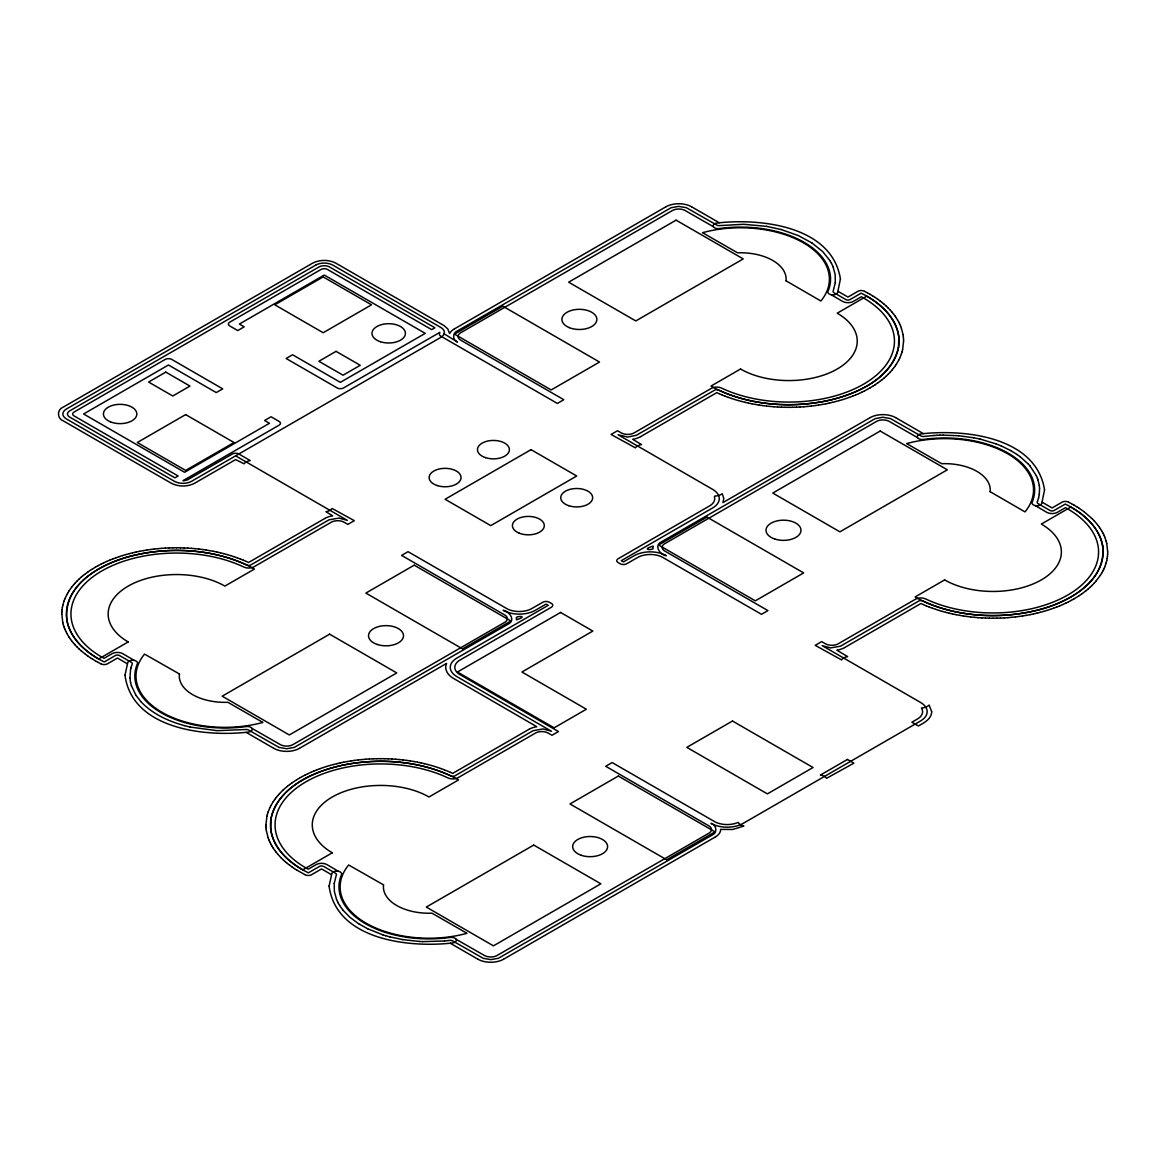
<?xml version="1.0" encoding="UTF-8"?>
<svg xmlns="http://www.w3.org/2000/svg" width="1166" height="1166" viewBox="0 0 1166 1166"><rect width="100%" height="100%" fill="white"/><g stroke="black" fill="none" stroke-linecap="round" stroke-linejoin="round"><path stroke-width="1.5" d="M61.827 613.957L61.885 611.902M265.935 824.843L266.912 816.302M903.577 341.157L902.615 349.698M1107.642 554.098L1107.7 552.043M61.885 611.786L62.06 609.745M1107.467 556.255L1107.642 554.214M334.234 883.332L334.351 891.392L336.508 899.365M835.293 282.668L835.177 274.608L833.005 266.635M334.234 883.318L336.347 874.894A3.032 1.749 0 0 0 335.531 873.276L323.711 866.455A3.032 1.749 0 0 0 319.411 866.455L308.378 872.824C290.902 864.239 273.354 849.548 270.731 829.07M835.279 282.682L833.18 291.106A3.032 1.749 0 0 0 833.996 292.724L845.816 299.545A3.032 1.749 0 0 0 850.116 299.545L861.149 293.176C878.596 301.761 896.188 316.452 898.782 336.93M1039.285 494.442L1039.562 488.175M62.075 609.629L62.366 607.573M271.022 818.678L270.731 829.041M898.49 347.322L898.797 336.959M1107.161 558.427L1107.452 556.371M1039.285 494.457L1038.585 497.999M130.534 669.78L129.965 677.825M62.381 607.457L62.789 605.431M271.022 818.649C278.295 786.773 312.969 771.936 341.827 765.377C378.017 757.871 417.034 760.305 450.834 775.886A3.032 1.749 0 0 0 454.944 775.798L533.168 730.688L543.05 728.954L551.489 731.257L456.926 676.659A22.795 13.161 0 0 1 456.926 658.047L548.239 605.329L546.082 604.09L535.34 610.284A22.795 13.161 0 0 1 503.114 610.284C509.557 611.232 516.086 620.516 507.968 624.233L294.298 747.391L286.719 748.747L279.111 747.435L248.504 729.989A3.032 1.749 0 0 0 245.691 729.522L217.124 730.674L189.985 727.03M898.49 347.351C891.174 379.227 856.587 394.05 827.7 400.623C791.51 408.144 752.493 405.681 718.693 390.114A3.032 1.749 0 0 0 714.569 390.202L636.461 435.253L627.658 437.075L618.038 434.743L712.601 489.341A22.795 13.161 0 0 1 712.601 507.953L621.289 560.671L623.431 561.91L634.173 555.716A22.795 13.161 0 0 1 666.413 555.716C659.723 554.929 653.616 545.294 661.603 541.738L875.229 418.609L882.808 417.253L890.416 418.565L921.023 436.011A3.032 1.749 0 0 0 923.836 436.478L933.791 435.501M1106.738 560.569L1107.132 558.543M130.534 669.765L130.942 668.001M62.818 605.314L64.013 601.146M266.927 816.2L267.451 814.16M902.061 351.841L902.586 349.8M1106.184 562.726L1106.709 560.686M130.942 667.987L131.452 666.223M1038.571 498.013L1037.463 501.526M267.48 814.043L268.122 812.032M901.391 353.968L902.032 351.957M1105.514 564.854L1106.155 562.828M131.452 666.209L132.224 664.022A3.032 1.749 0 0 0 131.408 662.39L119.588 655.569A3.032 1.749 0 0 0 115.288 655.569L104.255 661.938C87.552 653.703 70.456 639.755 66.914 620.254M64.043 601.029L64.8 599.033M268.165 811.915L269.827 807.805M901.362 354.085L899.7 358.195M1104.727 566.967L1105.47 564.971M1037.463 501.54L1037.288 501.978A3.032 1.749 0 0 0 1038.104 503.61L1049.939 510.431A3.032 1.749 0 0 0 1054.224 510.431L1065.272 504.062C1082.15 512.399 1099.013 526.23 1102.613 545.746M64.844 598.916L66.739 594.849M444.129 333.797L457.48 342.046C452.335 340.093 452.408 332.806 457.48 330.853L671.106 207.723L678.685 206.382L686.293 207.679L716.901 225.125A3.032 1.749 0 0 0 719.714 225.592L743.631 224.295L766.601 226.364M1103.823 569.066L1104.683 567.084M269.871 807.703L270.847 805.721M898.665 360.279L899.642 358.297M1102.788 571.151L1103.765 569.183M66.797 594.733L67.876 592.78M270.906 805.619L273.252 801.625M898.622 360.381L896.26 364.375M1101.637 573.22L1102.73 571.267M67.949 592.678L69.144 590.739M1100.383 575.261L1101.578 573.322M69.217 590.637L72.001 586.731M273.325 801.508L274.637 799.599M894.89 366.401L896.202 364.492M1100.31 575.363L1095.909 581.222M274.71 799.497L276.123 797.617M893.404 368.383L894.818 366.503M72.088 586.629L73.604 584.778M276.211 797.515L277.727 795.649M891.801 370.351L893.316 368.485M73.691 584.676L75.324 582.84M277.814 795.547L279.432 793.725M890.081 372.275L891.713 370.453M1094.204 583.16L1095.821 581.324M75.411 582.738L77.145 580.945M279.534 793.623L283.178 789.965M888.259 374.169L889.993 372.377M1092.382 585.055L1094.102 583.262M77.233 580.843L79.069 579.094M886.335 376.035L888.171 374.271M1090.458 586.906L1092.28 585.157M79.171 578.992L81.095 577.272M283.294 789.878L287.346 786.365M884.309 377.857L886.233 376.122M1088.417 588.728L1090.356 587.008M81.212 577.17L83.238 575.479M882.166 379.635L884.192 377.944M1086.289 590.521L1088.315 588.83M83.354 575.392L85.468 573.745M287.463 786.278L289.576 784.631M879.936 381.369L882.064 379.722M1086.173 590.608L1081.727 593.96M85.584 573.657L87.8 572.04M289.707 784.529L291.908 782.925M877.604 383.075L879.82 381.471M87.916 571.952L90.219 570.393M875.185 384.722L877.488 383.162M292.039 782.838L296.864 779.66M1079.293 595.607L1081.596 594.048M454.055 329.118L453.224 329.643A7.594 4.387 0 0 0 452.845 329.92L452.146 330.474A7.594 4.387 0 0 0 451.81 330.75L451.198 331.348A7.594 4.387 0 0 0 450.921 331.654L450.411 332.266A7.594 4.387 0 0 0 450.178 332.587L449.77 333.243A7.594 4.387 0 0 0 449.595 333.563L447.729 328.856L444.188 325.693L336.056 263.268C328.841 259.464 319.644 259.464 312.43 263.268L63.183 407.167C56.945 409.558 56.945 418.405 63.183 420.809L171.154 483.147C178.369 486.951 187.58 486.951 194.795 483.147L235.619 459.579L244.044 463.806A9.882 5.699 0 0 1 249.393 460.716L250.194 460.555L238.841 453.997A4.562 2.638 0 0 0 232.398 453.997L187.784 479.707A7.594 4.387 0 0 1 182.975 480.698L279.126 425.153A4.562 2.638 0 0 0 279.126 421.422L271.066 416.772L264.624 420.503L269.448 423.287L184.578 472.288L83.602 413.988L168.472 364.987L216.278 392.592L222.721 388.861L171.694 359.405A4.562 2.638 0 0 0 165.251 359.405L73.939 412.123A4.562 2.638 0 0 0 73.939 415.839L178.136 476.005L174.915 477.871L69.144 416.758A7.594 4.387 0 0 1 69.144 411.204L319.426 266.708A7.594 4.387 0 0 1 329.06 266.708L434.903 327.777L431.668 329.628L327.471 269.463A4.562 2.638 0 0 0 321.014 269.463L229.702 322.195A4.562 2.638 0 0 0 229.702 325.912L237.762 330.561L244.204 326.844L239.38 324.046L324.25 275.045L425.226 333.359L340.355 382.346L292.549 354.756L286.107 358.472L337.134 387.928A4.562 2.638 0 0 0 343.576 387.928L439.801 332.383L439.524 333.593A4.562 2.638 0 0 0 440.719 336.099L557.363 403.436L563.819 399.719L460.089 339.787A9.109 5.262 0 0 1 460.089 333.112L672.986 210.201A9.109 5.262 0 0 1 684.544 210.201L713.417 226.729M90.35 570.305L92.741 568.789M872.664 386.34L875.054 384.809M1079.162 595.695L1074.178 598.77M715.472 836.882L716.288 836.357A7.594 4.387 0 0 0 716.667 836.08L717.381 835.526A7.594 4.387 0 0 0 717.717 835.25L718.329 834.652A7.594 4.387 0 0 0 718.606 834.346L719.116 833.734A7.594 4.387 0 0 0 719.349 833.413L719.743 832.757A7.594 4.387 0 0 0 719.918 832.437L720.209 831.766A7.594 4.387 0 0 0 720.326 831.431L720.501 830.746A7.594 4.387 0 0 0 720.559 830.411L720.617 829.711A7.594 4.387 0 0 0 720.617 829.376L732.656 829.492L743.864 826.053A9.882 5.699 0 0 1 738.195 822.438L737.233 822.788A18.219 10.523 0 0 1 715.545 822.176L612.15 762.564L605.708 766.281L709.438 826.213A9.109 5.262 0 0 1 709.438 832.888L496.541 955.799A9.109 5.262 0 0 1 484.983 955.799L456.095 939.271M92.872 568.702L95.35 567.23M870.055 387.899L872.532 386.412M296.995 779.588L299.473 778.101M454.259 329.001L665.844 206.834M324.76 518.506L248.577 562.493L246.434 561.502M640.644 436.609L716.828 392.621L718.97 393.612M869.967 417.72L722.935 502.604L723.824 498.523L722.235 493.714A9.882 5.699 0 0 1 714.86 496.075L714.364 496.599A18.219 10.523 0 0 1 710.575 505.33L618.067 558.805A4.562 2.638 0 0 0 618.067 562.537L620.21 563.776A4.562 2.638 0 0 0 626.652 563.776L638.735 556.882A18.219 10.523 0 0 1 661.851 556.882L761.485 614.322L767.928 610.605L664.197 550.673A9.109 5.262 0 0 1 664.197 543.997L877.094 421.086A9.109 5.262 0 0 1 888.652 421.086L917.54 437.614M299.56 748.28L446.593 663.396C443.648 669.401 448.429 675.828 453.691 678.51L536.783 726.695A7.594 4.387 0 0 0 536.214 726.797L535.092 727.03A7.594 4.387 0 0 0 534.538 727.161L533.46 727.467A7.594 4.387 0 0 0 532.935 727.628L531.915 727.978A7.594 4.387 0 0 0 531.419 728.167L530.457 728.575A7.594 4.387 0 0 0 530.005 728.794L529.087 729.275M528.868 729.391L452.7 773.379L450.557 772.388M844.767 647.494L920.951 603.507L923.093 604.498M503.683 959.166L715.268 836.999M95.495 567.142L98.046 565.714M867.358 389.4L869.909 387.972M299.604 778.028L302.154 776.6M1071.481 600.286L1074.032 598.858M666.063 206.717L666.967 206.251A7.594 4.387 0 0 1 667.433 206.032L668.395 205.61A7.594 4.387 0 0 1 668.89 205.42L669.911 205.07A7.594 4.387 0 0 1 670.435 204.91L671.514 204.618A7.594 4.387 0 0 1 672.068 204.487L673.19 204.254A7.594 4.387 0 0 1 673.759 204.152L674.91 203.977A7.594 4.387 0 0 1 675.493 203.919L676.674 203.817A7.594 4.387 0 0 1 677.271 203.788L678.466 203.744A7.594 4.387 0 0 1 679.064 203.744L680.244 203.788A7.594 4.387 0 0 1 680.842 203.817L682.023 203.919A7.594 4.387 0 0 1 682.606 203.977L683.772 204.152A7.594 4.387 0 0 1 684.34 204.254L685.462 204.487A7.594 4.387 0 0 1 686.016 204.618L687.095 204.91A7.594 4.387 0 0 1 687.619 205.07L688.64 205.42A7.594 4.387 0 0 1 689.135 205.61L690.097 206.032A7.594 4.387 0 0 1 690.549 206.251L691.467 206.717M98.192 565.641L100.83 564.257M324.964 518.389L325.882 517.908A7.594 4.387 0 0 1 326.349 517.689L327.296 517.281A7.594 4.387 0 0 1 327.792 517.092L328.827 516.742A7.594 4.387 0 0 1 329.351 516.582L330.43 516.29A7.594 4.387 0 0 1 330.969 516.159L332.091 515.926A7.594 4.387 0 0 1 332.674 515.824L325.97 511.728L326.772 511.568A9.882 5.699 0 0 0 332.121 508.478L354.318 520.663L347.876 524.394L343.445 521.872A9.109 5.262 0 0 0 331.887 521.872L254.057 566.763A7.594 4.387 0 0 1 243.942 567.099A10.99 6.34 0 0 1 243.519 566.895A105.596 60.967 0 0 0 98.294 573.074A105.596 60.967 0 0 0 101.865 657.114L104.051 658.338L112.228 653.616A7.594 4.387 0 0 1 122.649 653.616L134.192 660.379M640.44 436.725L639.522 437.206A7.594 4.387 0 0 1 639.055 437.425L638.108 437.833A7.594 4.387 0 0 1 637.613 438.022L636.592 438.372A7.594 4.387 0 0 1 636.053 438.533L634.989 438.839A7.594 4.387 0 0 1 634.435 438.97L633.313 439.203A7.594 4.387 0 0 1 632.744 439.305L641.519 444.581L640.702 444.742A9.882 5.699 0 0 0 635.353 447.831L611.086 434.452L617.528 430.735L621.959 433.242A9.109 5.262 0 0 0 633.517 433.242L711.508 388.263A7.594 4.387 0 0 1 721.462 388.016A10.99 6.34 0 0 1 721.885 388.234A105.596 60.967 0 0 0 867.11 382.04A105.596 60.967 0 0 0 863.54 298L861.353 296.776L853.177 301.498A7.594 4.387 0 0 1 842.756 301.498L831.212 294.736M864.589 390.858L867.212 389.473M870.171 417.603L871.089 417.122A7.594 4.387 0 0 1 871.556 416.903L872.503 416.495A7.594 4.387 0 0 1 872.999 416.306L874.019 415.956A7.594 4.387 0 0 1 874.558 415.796L875.637 415.49A7.594 4.387 0 0 1 876.176 415.358L877.298 415.125A7.594 4.387 0 0 1 877.881 415.038L879.033 414.863A7.594 4.387 0 0 1 879.616 414.79L880.796 414.702A7.594 4.387 0 0 1 881.394 414.659L882.575 414.63A7.594 4.387 0 0 1 883.172 414.63L884.367 414.659A7.594 4.387 0 0 1 884.965 414.702L886.145 414.79A7.594 4.387 0 0 1 886.728 414.863L887.88 415.038A7.594 4.387 0 0 1 888.448 415.125L889.571 415.358A7.594 4.387 0 0 1 890.124 415.49L891.203 415.796A7.594 4.387 0 0 1 891.728 415.956L892.748 416.306A7.594 4.387 0 0 1 893.243 416.495L894.205 416.903A7.594 4.387 0 0 1 894.672 417.122L895.575 417.603M299.341 748.397L298.438 748.878A7.594 4.387 0 0 1 297.971 749.097L297.009 749.505A7.594 4.387 0 0 1 296.514 749.694L295.494 750.044A7.594 4.387 0 0 1 294.969 750.204L293.89 750.51A7.594 4.387 0 0 1 293.336 750.642L292.214 750.875A7.594 4.387 0 0 1 291.646 750.962L290.494 751.137A7.594 4.387 0 0 1 289.911 751.21L288.731 751.298A7.594 4.387 0 0 1 288.133 751.341L286.938 751.37A7.594 4.387 0 0 1 286.34 751.37L285.16 751.341A7.594 4.387 0 0 1 284.562 751.298L283.382 751.21A7.594 4.387 0 0 1 282.799 751.137L281.633 750.962A7.594 4.387 0 0 1 281.064 750.875L279.942 750.642A7.594 4.387 0 0 1 279.388 750.51L278.31 750.204A7.594 4.387 0 0 1 277.785 750.044L276.765 749.694A7.594 4.387 0 0 1 276.269 749.505L275.307 749.097A7.594 4.387 0 0 1 274.855 748.878L273.937 748.397M302.3 776.527L304.938 775.142M844.548 647.611L843.645 648.092A7.594 4.387 0 0 1 843.178 648.311L842.216 648.719A7.594 4.387 0 0 1 841.721 648.908L840.701 649.258A7.594 4.387 0 0 1 840.176 649.418L839.097 649.71A7.594 4.387 0 0 1 838.543 649.841L837.421 650.074A7.594 4.387 0 0 1 836.853 650.176L847.638 656.618L846.822 656.793A9.882 5.699 0 0 0 841.488 659.869L815.194 645.337L821.636 641.606L826.067 644.128A9.109 5.262 0 0 0 837.625 644.128L915.631 599.135A7.594 4.387 0 0 1 925.571 598.901A10.99 6.34 0 0 1 926.008 599.105A105.596 60.967 0 0 0 1071.233 592.926A105.596 60.967 0 0 0 1067.662 508.886L1065.476 507.662L1057.285 512.384A7.594 4.387 0 0 1 1046.864 512.384L1035.321 505.621M1068.697 601.743L1071.335 600.359M503.464 959.283L502.546 959.749A7.594 4.387 0 0 1 502.094 959.968L501.132 960.39A7.594 4.387 0 0 1 500.637 960.58L499.616 960.93A7.594 4.387 0 0 1 499.092 961.09L498.013 961.382A7.594 4.387 0 0 1 497.459 961.513L496.337 961.746A7.594 4.387 0 0 1 495.769 961.848L494.603 962.023A7.594 4.387 0 0 1 494.02 962.081L492.839 962.183A7.594 4.387 0 0 1 492.256 962.212L491.061 962.256A7.594 4.387 0 0 1 490.463 962.256L489.268 962.212A7.594 4.387 0 0 1 488.671 962.183L487.505 962.081A7.594 4.387 0 0 1 486.907 962.023L485.756 961.848A7.594 4.387 0 0 1 485.187 961.746L484.065 961.513A7.594 4.387 0 0 1 483.511 961.382L482.433 961.09A7.594 4.387 0 0 1 481.908 960.93L480.888 960.58A7.594 4.387 0 0 1 480.392 960.39L479.43 959.968A7.594 4.387 0 0 1 478.964 959.749L478.06 959.283M100.976 564.184L103.687 562.857M861.718 392.257L864.429 390.931M305.084 775.069L307.795 773.743M1065.841 603.143L1068.552 601.816M103.832 562.784L106.616 561.502M858.788 393.612L861.572 392.33M307.955 773.67L310.739 772.388M1062.896 604.498L1065.68 603.216M106.776 561.444L109.633 560.219M855.771 394.91L858.628 393.685M310.899 772.315L313.756 771.09M1059.894 605.781L1062.751 604.556M109.793 560.146L112.723 558.98M852.681 396.134L855.611 394.968M313.916 771.032L316.831 769.866M1056.804 607.02L1059.734 605.854M112.883 558.922L115.871 557.8M849.533 397.315L852.521 396.207M317.006 769.793L319.994 768.685M1053.656 608.2L1056.644 607.078M116.046 557.742L119.092 556.692M846.312 398.437L849.358 397.373M320.154 768.627L323.201 767.563M1050.435 609.308L1053.481 608.258M119.267 556.634L122.372 555.628M843.033 399.486L846.137 398.48M323.376 767.519L326.48 766.514M1047.155 610.372L1050.26 609.366M122.547 555.584L125.709 554.637M839.695 400.477L842.858 399.544M326.655 766.456L329.818 765.523M1043.818 611.363L1046.981 610.416M125.884 554.593L129.091 553.719M836.313 401.41L839.52 400.521M330.007 765.479L333.214 764.59M1040.422 612.281L1043.643 611.407M129.28 553.661L132.545 552.844M832.859 402.27L836.124 401.454M333.389 764.546L336.653 763.73M1036.982 613.156L1040.247 612.339M132.72 552.801L136.028 552.057M829.376 403.072L832.684 402.314M336.843 763.686L340.151 762.928M1033.499 613.943L1036.793 613.199M825.849 403.8L829.186 403.101M136.218 552.014L139.556 551.314M1029.957 614.686L1033.309 613.986M340.326 762.899L343.679 762.2M822.263 404.456L825.659 403.83M139.745 551.285L143.141 550.658M1026.386 615.342L1029.767 614.715M343.868 762.17L347.249 761.544M818.663 405.054L822.074 404.5M143.331 550.629L146.741 550.06M1022.771 615.94L1026.197 615.371M347.439 761.5L350.864 760.946M815.019 405.593L818.474 405.083M146.931 550.031L150.385 549.536M1019.142 616.464L1022.582 615.969M351.053 760.917L354.508 760.407M811.347 406.045L814.83 405.608M150.574 549.507L154.058 549.069M1015.469 616.931L1018.938 616.493M354.697 760.392L358.166 759.955M807.659 406.438L811.157 406.074M154.247 549.055L157.745 548.676M1011.782 617.324L1015.28 616.945M358.37 759.926L361.868 759.562M444.465 941.006L449.799 940.408A3.032 1.749 0 0 1 452.612 940.875L483.234 958.321L490.828 959.618L498.421 958.277L712.032 835.148C717.819 832.888 716.624 824.945 710.998 823.342A22.795 13.161 0 0 0 743.223 823.342L920.484 721.011A22.795 13.161 0 0 0 920.484 702.398L822.161 645.629L830.586 647.917L840.467 646.197L918.691 601.088A3.032 1.749 0 0 1 922.802 601C958.7 617.455 1000.413 619.408 1038.469 609.905C1068.158 602.472 1106.767 581.688 1102.613 545.775M444.45 941.006L422.792 941.618M803.942 406.759L807.47 406.453M157.935 548.661L161.462 548.355M1008.065 617.645L1011.578 617.339M362.058 759.547L365.57 759.241M800.226 407.007L803.753 406.774M161.651 548.341L165.193 548.107M1004.334 617.893L1007.861 617.659M365.774 759.226L369.301 758.993M933.806 435.501L936.881 435.326M796.48 407.182L800.022 407.021M165.383 548.107L168.924 547.933M1000.588 618.067L1004.145 617.893M369.505 758.979L373.047 758.818M936.91 435.326L939.985 435.21M792.734 407.298L796.276 407.196M169.128 547.933L172.67 547.831M996.843 618.169L1000.399 618.067M373.237 758.804L376.793 758.702M940 435.21L943.09 435.151M788.974 407.328L792.53 407.298M172.874 547.816L176.43 547.787M993.097 618.213L996.653 618.184M376.997 758.702L380.539 758.672M943.105 435.151L958.569 435.734M785.228 407.298L788.784 407.328M176.634 547.787L180.176 547.816M989.336 618.184L992.893 618.213M380.743 758.672L384.299 758.702M781.468 407.196L785.024 407.298M180.38 547.831L183.936 547.933M985.591 618.067L989.147 618.169M384.503 758.702L388.045 758.804M422.762 941.618L419.687 941.472M777.737 407.021L781.278 407.182M184.126 547.933L187.668 548.107M981.845 617.893L985.387 618.067M388.249 758.818L391.791 758.979M419.673 941.472L402.926 939.636M774.005 406.774L777.533 407.007M187.872 548.107L191.399 548.341M978.114 617.659L981.655 617.893M391.98 758.993L395.522 759.226M770.289 406.453L773.801 406.759M191.603 548.355L195.116 548.661M974.412 617.339L977.924 617.645M395.711 759.241L399.238 759.547M958.598 435.734L973.683 437.775M766.601 406.074L770.099 406.438M970.71 616.945L974.208 617.324M195.305 548.676L198.803 549.055M399.428 759.562L402.926 759.926M762.928 405.608L766.397 406.045M967.051 616.493L970.52 616.931M199.007 549.069L202.476 549.507M403.115 759.955L406.599 760.392M759.285 405.083L762.739 405.593M963.408 615.969L966.847 616.464M202.665 549.536L206.12 550.031M406.788 760.407L410.243 760.917M755.67 404.5L759.095 405.054M959.793 615.371L963.203 615.94M206.309 550.06L209.734 550.629M410.432 760.946L413.843 761.5M766.616 226.364L781.118 229.527M402.897 939.636L389.808 936.852M752.099 403.83L755.481 404.456M956.222 614.715L959.603 615.342M209.924 550.658L213.305 551.285M414.032 761.544L417.428 762.17M973.712 437.775L979.542 438.97M748.572 403.101L751.91 403.8M952.68 613.986L956.033 614.686M213.495 551.314L216.847 552.014M417.603 762.2L420.955 762.899M745.074 402.314L748.383 403.072M949.197 613.199L952.491 613.943M217.022 552.057L220.33 552.801M421.145 762.928L424.453 763.686M338.315 871.264L326.772 864.502A7.594 4.387 0 0 0 316.35 864.502L308.159 869.224L305.988 868A105.596 60.967 0 0 1 302.402 783.96A105.596 60.967 0 0 1 447.627 777.766A10.99 6.34 0 0 0 448.065 777.984A7.594 4.387 0 0 0 458.005 777.737L536.01 732.758A9.109 5.262 0 0 1 547.568 732.758L551.999 735.265L558.441 731.548L458.952 674.035A18.219 10.523 0 0 1 458.952 660.67L551.46 607.195A4.562 2.638 0 0 0 551.46 603.463L549.303 602.224A4.562 2.638 0 0 0 542.86 602.224L530.792 609.118A18.219 10.523 0 0 1 507.662 609.118L408.042 551.678L401.6 555.395L505.315 615.327A9.109 5.262 0 0 1 505.315 622.003L292.418 744.914A9.109 5.262 0 0 1 280.86 744.914L251.987 728.386M979.557 438.984L980.97 439.305M189.956 727.016L184.286 725.602M981 439.32L996.099 443.882M741.634 401.454L744.885 402.27M945.743 612.339L949.007 613.156M220.52 552.844L223.77 553.661M424.628 763.73L427.893 764.546M389.794 936.852L385.611 935.686M738.238 400.521L741.445 401.41M942.347 611.407L945.568 612.281M223.959 553.719L227.166 554.593M428.068 764.59L431.289 765.479M781.147 229.527L798.331 235.59L811.915 242.936M184.257 725.587C168.37 721.171 152.615 714.044 141.13 701.888M734.901 399.544L738.049 400.477M939.009 610.416L942.172 611.363M227.355 554.637L230.518 555.584M431.464 765.523L434.626 766.456M385.596 935.686L382.871 934.841M731.607 398.48L734.711 399.486M935.73 609.366L938.834 610.372M230.693 555.628L233.798 556.634M434.801 766.514L437.906 767.519M382.856 934.841L367.567 928.719M728.386 397.373L731.432 398.437M932.508 608.258L935.555 609.308M233.972 556.692L237.019 557.742M438.081 767.563L441.127 768.627M725.237 396.207L728.225 397.315M929.346 607.078L932.334 608.2M237.179 557.8L240.167 558.922M441.302 768.685L444.29 769.793M996.114 443.896L1001.2 445.922M722.148 394.968L725.063 396.134M926.256 605.854L929.185 607.02M240.342 558.98L243.257 560.146M444.45 769.866L450.397 772.315M719.13 393.685L721.987 394.91M923.239 604.556L926.096 605.781M243.417 560.219L246.274 561.444M1001.23 445.937L1010.674 450.572M864.429 291.281L863.977 291.063A4.562 2.638 0 0 0 858.147 291.194L847.959 297.068L838.121 291.383M1068.552 502.167L1068.143 501.963A4.562 2.638 0 0 0 1062.255 502.08L1052.082 507.953L1042.244 502.269M100.976 663.833L101.427 664.052A4.562 2.638 0 0 0 107.257 663.92L117.445 658.047L127.283 663.731M305.084 874.719L305.55 874.937A4.562 2.638 0 0 0 311.38 874.806L321.554 868.932L331.392 874.617M367.552 928.719L358.632 923.734M864.589 291.354L867.212 292.739M1068.697 502.24L1071.335 503.61M98.192 662.39L100.83 663.76M304.938 874.646L296.995 870.2M867.358 292.812L869.909 294.24M1071.481 503.697L1074.032 505.126M95.495 660.874L98.046 662.303M1010.689 450.572L1017.043 454.492M691.686 206.834L719.218 222.735M895.794 417.72L923.341 433.621M235.619 455.848L347.366 520.371L338.942 518.083L329.06 519.803L250.836 564.912A3.032 1.749 0 0 1 246.726 565C211.848 549.011 171.504 546.767 134.352 555.264C103.657 562.26 62.877 583.029 66.914 620.225M246.186 732.379L273.719 748.28M450.309 943.265L477.841 959.166M870.055 294.313L872.532 295.8M1074.178 505.199L1076.641 506.671M92.872 659.329L95.35 660.801M872.664 295.873L875.054 297.403M1076.786 506.758L1079.162 508.274M90.35 657.726L92.741 659.242M294.473 868.597L296.864 870.128M358.618 923.734L350.048 917.38L343.154 910.369M811.93 242.936L822.759 251.667L829.93 260.601M875.185 297.49L877.488 299.05M1079.293 508.361L1083.928 511.626M87.916 656.064L90.219 657.639M292.039 866.95L294.342 868.51M1017.058 454.507L1019.973 456.591M877.604 299.137L879.82 300.741M85.584 654.374L87.8 655.977M289.707 865.259L291.908 866.863M1019.988 456.591L1028.383 464.112M879.936 300.843L882.064 302.49M1084.059 511.714L1092.28 518.826M85.468 654.286L81.212 650.847M287.463 863.51L289.576 865.157M882.166 302.577L884.192 304.268M285.32 861.732L287.346 863.423M884.309 304.355L886.233 306.09M79.171 649.025L81.095 650.759M283.294 859.91L285.218 861.645M886.335 306.177L888.171 307.941M77.233 647.174L79.069 648.937M281.356 858.059L283.178 859.823M1092.382 518.928L1094.102 520.721M888.259 308.043L889.993 309.835M281.254 857.957L277.814 854.241M75.411 645.279L77.145 647.072M1028.397 464.126L1029.811 465.715M141.115 701.874L135.999 695.359M1094.204 520.823L1097.439 524.598M890.081 309.937L891.713 311.759M73.691 643.355L75.324 645.177M1029.826 465.73L1036.37 475.772M891.801 311.861L893.316 313.727M276.211 852.273L277.727 854.139M72.088 641.402L73.604 643.253M343.139 910.355L339.583 905.399M1097.512 524.715L1098.926 526.595M893.404 313.829L894.818 315.709M274.71 850.291L276.123 852.171M70.587 639.405L72.001 641.285M1099.013 526.697L1100.31 528.606M894.89 315.811L896.202 317.72M273.325 848.28L274.637 850.189M69.217 637.394L70.514 639.303M135.999 695.344L131.452 685.856M1100.383 528.708L1101.578 530.647M896.26 317.837L897.47 319.761M272.057 846.239L273.252 848.163M69.144 637.292L66.797 633.284M829.944 260.616L831.402 263.166M339.583 905.384L338.125 902.834M1101.637 530.749L1102.73 532.716M897.528 319.878L898.622 321.831M270.906 844.169L271.999 846.122M831.402 263.181L833.005 266.62M337.688 901.974L338.111 902.819M1102.788 532.818L1103.765 534.786M898.665 321.933L899.642 323.915M269.871 842.085L270.847 844.067M65.762 631.214L66.739 633.182M337.674 901.959L336.522 899.38M1036.37 475.786L1037.463 478.381M1103.823 534.903L1104.683 536.899M899.7 324.017L900.56 326.014M268.952 839.986L269.827 841.983M64.844 629.101L65.704 631.097M1104.727 537.001L1106.155 541.141M900.604 326.13L901.362 328.127M268.165 837.873L268.909 839.87M64.043 626.987L64.8 628.999M1037.463 478.395L1038.075 480.144M901.391 328.244L903.023 334.555M268.122 837.756L266.504 831.445M63.372 624.859L64.013 626.871M1038.075 480.159L1039.285 485.479M131.452 685.841L130.534 682.314M1106.184 541.257L1106.709 543.283M62.818 622.717L63.343 624.743M1106.738 543.4L1107.7 551.926M62.789 622.6L61.827 614.074M130.534 682.299L129.965 677.84M903.038 334.671L903.329 336.712M266.198 829.288L266.475 831.329M1039.285 485.493L1039.562 488.16M903.344 336.828L903.519 338.883M266.008 827.117L266.183 829.172M903.519 339L903.577 341.055M265.935 824.945L265.994 827M124.995 675.201C132.137 729.216 205.129 737.131 248.431 732.088A4.941 2.857 0 0 0 252.118 728.663A4.941 2.857 0 0 0 246.186 726.535A90.044 51.989 0 0 1 137.399 663.731A4.941 2.857 0 0 0 133.726 660.306A4.941 2.857 0 0 0 127.794 662.434L124.995 675.158M329.103 886.087C336.26 940.102 409.237 948.016 452.554 942.959A4.941 2.857 0 0 0 456.227 939.534A4.941 2.857 0 0 0 450.295 937.406A90.044 51.989 0 0 1 341.521 874.617A4.941 2.857 0 0 0 337.849 871.191A4.941 2.857 0 0 0 331.916 873.319L329.103 886.087M840.424 278.966L837.611 292.681A4.941 2.857 0 0 1 831.679 294.809A4.941 2.857 0 0 1 827.991 291.383A90.044 51.989 0 0 0 719.218 228.58A4.941 2.857 0 0 1 713.286 226.466A4.941 2.857 0 0 1 716.973 223.041C760.261 218.042 831.97 225.708 840.424 278.966M1044.547 489.851L1041.719 503.566A4.941 2.857 0 0 1 1035.787 505.694A4.941 2.857 0 0 1 1032.114 502.269A90.044 51.989 0 0 0 923.341 439.465A4.941 2.857 0 0 1 917.409 437.337A4.941 2.857 0 0 1 921.082 433.912C964.369 428.928 1036.093 436.594 1044.547 489.851M516.509 618.84L516.451 619.525A7.594 4.387 0 0 1 516.392 619.86C528.562 615.998 517.923 615.823 516.392 617.455A7.594 4.387 0 0 1 516.451 617.805L516.509 618.49A7.594 4.387 0 0 1 516.509 618.84M653.077 546.475L653.018 547.16A7.594 4.387 0 0 0 653.018 547.51L653.077 548.195A7.594 4.387 0 0 0 653.135 548.545C652.013 550.41 640.528 549.725 653.135 546.14A7.594 4.387 0 0 0 653.077 546.475M931.707 711.828C931.459 719.145 923.88 722.949 918.327 725.966L911.885 722.25L918.458 718.373A18.219 10.523 0 0 0 921.81 708.651L921.432 708.039A9.853 5.699 0 0 0 929.142 705.051L931.707 711.828M179.433 673.992L179.389 674.312A45.576 26.308 0 0 0 227.851 702.296L262.875 722.424A88.878 51.319 0 0 1 162.03 712.324A88.878 51.319 0 0 1 144.526 654.097L179.433 673.992M383.541 884.877L383.512 885.198A45.576 26.308 0 0 0 431.974 913.182L466.983 933.31A88.878 51.319 0 0 1 366.139 923.195A88.878 51.319 0 0 1 348.649 864.983L383.541 884.877M786.015 280.802L820.879 301.017A88.878 51.319 0 0 0 803.374 242.805A88.878 51.319 0 0 0 702.53 232.69L737.553 252.818A45.576 26.308 0 0 1 786.015 280.802M990.138 491.688L1025.001 511.903A88.878 51.319 0 0 0 1007.497 453.676A88.878 51.319 0 0 0 906.652 443.576L941.676 463.704A45.576 26.308 0 0 1 990.138 491.688M315.651 265.134L66.418 409.018A12.156 7.011 0 0 0 66.418 418.944L174.375 481.281A12.156 7.011 0 0 0 191.574 481.281L440.806 337.382A12.156 7.011 0 0 0 440.806 327.457L332.835 265.134A12.156 7.011 0 0 0 315.651 265.134M323.171 276.91L274.826 304.822L323.171 332.733L371.517 304.822L323.171 276.91M165.791 372.114L148.592 382.04L172.772 396.003L189.956 386.077L165.791 372.114M185.656 414.6L137.311 442.512L185.656 470.423L234.002 442.512L185.656 414.6M336.056 351.345L318.872 361.271L343.037 375.219L360.236 365.293L336.056 351.345M502.852 306.221L454.507 334.132L551.183 389.954L599.528 362.043L502.852 306.221M676.076 220.155L568.644 282.187L635.791 320.941L743.223 258.925L676.076 220.155M128.187 641.927L98.644 658.979A110.143 63.591 0 0 1 98.644 569.052A110.143 63.591 0 0 1 254.421 569.052L224.878 586.104A68.371 39.469 0 0 0 128.187 586.104A68.371 39.469 0 0 0 128.187 641.927M531.04 449.653L445.106 499.267L490.755 525.633L576.704 476.005L531.04 449.653M740.541 369.01L710.998 386.077A110.143 63.591 0 0 0 866.761 386.077A110.143 63.591 0 0 0 866.761 296.135L837.217 313.202A68.371 39.469 0 0 1 837.217 369.01A68.371 39.469 0 0 1 740.541 369.01M414.221 565.175L365.876 593.086L462.567 648.894L510.897 620.982L414.221 565.175M329.614 634.173L222.181 696.189L289.328 734.959L396.761 672.928L329.614 634.173M706.96 517.106L658.615 545.018L755.306 600.825L803.651 572.914L706.96 517.106M560.584 612.456L457.451 672.01L554.141 727.832L586.367 709.22L521.916 672.01L592.824 631.068L560.584 612.456M880.199 431.041L772.767 493.072L839.914 531.827L947.331 469.811L880.199 431.041M332.295 852.798L302.752 869.865A110.143 63.591 0 0 1 302.752 779.923A110.143 63.591 0 0 1 458.53 779.923L428.986 796.99A68.371 39.469 0 0 0 332.295 796.99A68.371 39.469 0 0 0 332.295 852.798M944.649 579.896L915.106 596.948A110.143 63.591 0 0 0 1070.884 596.948A110.143 63.591 0 0 0 1070.884 507.021L1041.34 524.073A68.371 39.469 0 0 1 1041.34 579.896A68.371 39.469 0 0 1 944.649 579.896M618.33 776.046L569.985 803.957L666.675 859.779L715.02 831.868L618.33 776.046M732.481 721.011L686.818 747.362L767.388 793.886L813.052 767.519L732.481 721.011M533.736 845.058L426.304 907.075L493.451 945.845L600.869 883.813L533.736 845.058M847.42 759.46L820.441 775.04L821.258 775.201A9.882 5.699 0 0 1 826.592 778.29L853.876 763.176L847.42 759.46M568.731 505.694A15.96 9.211 0 0 0 592.663 497.722A15.96 9.211 0 0 0 568.731 489.735A15.96 9.211 0 0 0 568.731 505.694M519.074 533.11A15.96 9.211 0 0 0 544.231 526.536A15.96 9.211 0 0 0 521.77 517.238A15.96 9.211 0 0 0 519.074 533.11M485.464 457.626A15.96 9.211 0 0 0 509.396 449.653A15.96 9.211 0 0 0 485.464 441.666A15.96 9.211 0 0 0 485.464 457.626M437.119 485.537A15.96 9.211 0 0 0 461.051 477.564A15.96 9.211 0 0 0 437.119 469.577A15.96 9.211 0 0 0 437.119 485.537M581.397 855.334A17.475 10.086 0 0 0 607.603 846.603A17.475 10.086 0 0 0 581.397 837.873A17.475 10.086 0 0 0 581.397 855.334M377.274 644.463A17.475 10.086 0 0 0 403.494 635.718A17.475 10.086 0 0 0 377.274 626.987A17.475 10.086 0 0 0 377.274 644.463M774.763 539.013A17.475 10.086 0 0 0 800.984 530.282A17.475 10.086 0 0 0 774.763 521.537A17.475 10.086 0 0 0 774.763 539.013M569.212 327.602A17.475 10.086 0 0 0 596.773 320.388A17.475 10.086 0 0 0 572.185 310.214A17.475 10.086 0 0 0 569.212 327.602M380.349 341.711A16.718 9.649 0 0 0 405.418 333.359A16.718 9.649 0 0 0 380.349 324.993A16.718 9.649 0 0 0 380.349 341.711M110.391 421.83A16.718 9.649 0 0 0 136.757 414.936A16.718 9.649 0 0 0 113.233 405.2A16.718 9.649 0 0 0 110.391 421.83"/></g></svg>
